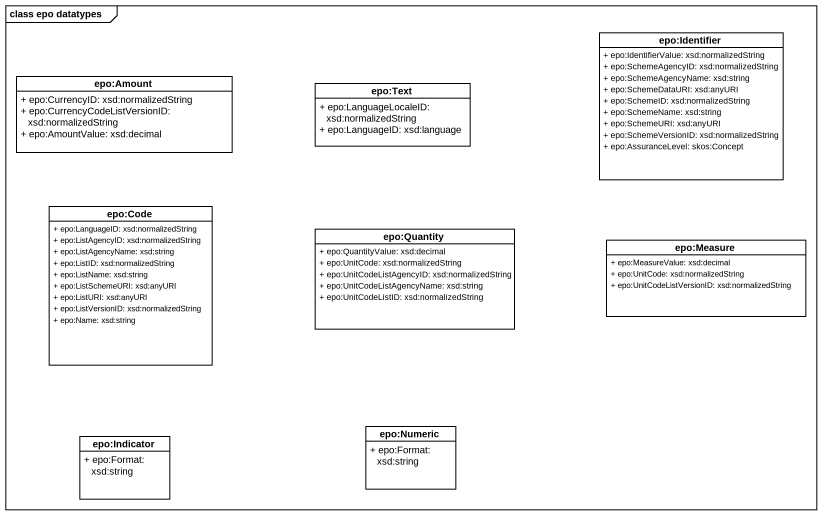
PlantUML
@startuml
mainframe class epo datatypes
hide circle
hide empty members
skinparam classAttributeIconSize 0
class "epo:Identifier" as epo_Identifier {
  + epo:IdentifierValue: xsd:normalizedString
  + epo:SchemeAgencyID: xsd:normalizedString
  + epo:SchemeAgencyName: xsd:string
  + epo:SchemeDataURI: xsd:anyURI
  + epo:SchemeID: xsd:normalizedString
  + epo:SchemeName: xsd:string
  + epo:SchemeURI: xsd:anyURI
  + epo:SchemeVersionID: xsd:normalizedString
  + epo:AssuranceLevel: skos:Concept
}
class "epo:Amount" as epo_Amount {
  + epo:CurrencyID: xsd:normalizedString
  + epo:CurrencyCodeListVersionID: xsd:normalizedString
  + epo:AmountValue: xsd:decimal
}
class "epo:Text" as epo_Text {
  + epo:LanguageLocaleID: xsd:normalizedString
  + epo:LanguageID: xsd:language
}
class "epo:Code" as epo_Code {
  + epo:LanguageID: xsd:normalizedString
  + epo:ListAgencyID: xsd:normalizedString
  + epo:ListAgencyName: xsd:string
  + epo:ListID: xsd:normalizedString
  + epo:ListName: xsd:string
  + epo:ListSchemeURI: xsd:anyURI
  + epo:ListURI: xsd:anyURI
  + epo:ListVersionID: xsd:normalizedString
  + epo:Name: xsd:string
}
class "epo:Quantity" as epo_Quantity {
  + epo:QuantityValue: xsd:decimal
  + epo:UnitCode: xsd:normalizedString
  + epo:UnitCodeListAgencyID: xsd:normalizedString
  + epo:UnitCodeListAgencyName: xsd:string
  + epo:UnitCodeListID: xsd:normalizedString
}
class "epo:Measure" as epo_Measure {
  + epo:MeasureValue: xsd:decimal
  + epo:UnitCode: xsd:normalizedString
  + epo:UnitCodeListVersionID: xsd:normalizedString
}
class "epo:Indicator" as epo_Indicator {
  + epo:Format: xsd:string
}
class "epo:Numeric" as epo_Numeric {
  + epo:Format: xsd:string
}
@enduml
